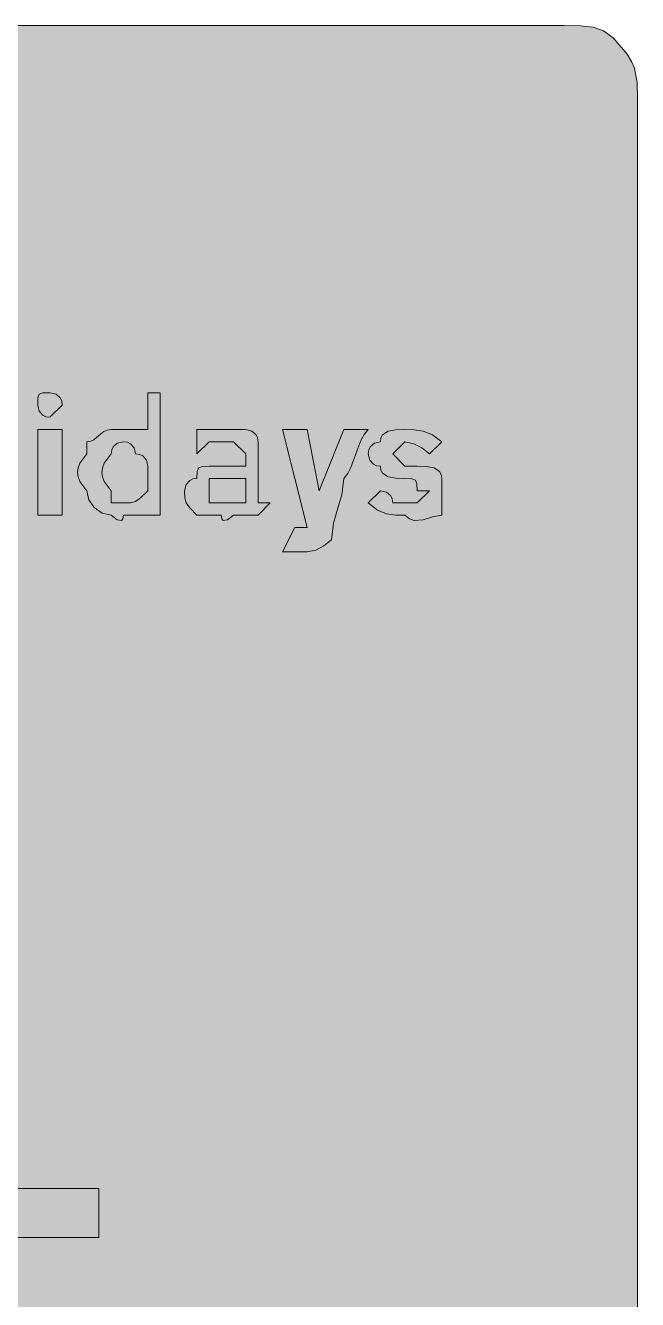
# Model space of a CAD drawing. Header units: metres. Extents: x 10 to 558, y 11 to 258.
# Drawn here: x 498.1 to 558.1, y 133.4 to 258.2 of the extents above; entities that cross this region are included whole.
import ezdxf

# ---------------------------------------------------------------- set-up
doc = ezdxf.new("R2010")
doc.units = ezdxf.units.M
doc.layers.add('FILL_FIREBRICK_C36B00', color=7, linetype='Continuous', true_color=0xc36b00)
doc.layers.add('FILL_WHITE_FFFFFF', color=7, linetype='Continuous', true_color=0xffffff)

msp = doc.modelspace()

# ---------------------------------------------------------------- hatches: boundary and pattern name
at = {"layer": 'FILL_FIREBRICK_C36B00', "true_color": 0xc36b00}
h = msp.add_hatch(color=7, dxfattribs=at)
h.dxf.hatch_style = 1
h.paths.add_polyline_path([(552.54, 258.22), (553.8, 258.09), (554.83, 257.73), (555.75, 257.04), (557.14, 255.43), (557.56, 254.72), (557.85, 254.04), (558.11, 252.65), (558.15, 251.04), (558.15, 18.24), (558.15, 14.64), (557.75, 14.59), (557.44, 14.43), (556.95, 13.89), (556.46, 13.12), (555.75, 12.24), (554.83, 11.55), (553.8, 11.19), (552.54, 11.06), (550.95, 11.04), (16.95, 11.04), (13.35, 11.04), (12.6, 11.64), (11.83, 12.05), (10.95, 12.24), (10.26, 13.85), (9.9, 15.24), (9.77, 16.63), (9.75, 18.24), (9.75, 251.04), (9.75, 254.64), (10.35, 255.39), (10.76, 256.16), (10.95, 257.04), (11.83, 257.23), (12.6, 257.64), (13.35, 258.24), (16.95, 258.24), (550.95, 258.24), (552.54, 258.22)])
at = {"layer": 'FILL_WHITE_FFFFFF', "true_color": 0xffffff}
h = msp.add_hatch(color=7, dxfattribs=at)
h.dxf.hatch_style = 1
h.paths.add_polyline_path([(500.55, 219.84), (500.15, 219.89), (499.86, 220.03), (499.5, 220.44), (499.35, 221.04), (499.37, 221.73), (499.5, 222.09), (499.86, 222.22), (500.55, 222.24), (501.15, 222.09), (501.56, 221.73), (501.7, 221.44), (501.75, 221.04), (500.55, 219.84)])
h = msp.add_hatch(color=7, dxfattribs=at)
h.dxf.hatch_style = 1
h.paths.add_polyline_path([(507.56, 209.73), (507.15, 209.79), (506.55, 210.24), (505.67, 210.45), (504.9, 210.99), (504.36, 211.76), (504.15, 212.64), (503.48, 213.54), (503.31, 213.99), (503.25, 214.44), (503.31, 214.89), (503.48, 215.34), (504.15, 216.24), (504.15, 217.44), (504.55, 217.49), (504.86, 217.63), (505.35, 218.04), (505.84, 218.45), (506.15, 218.59), (506.55, 218.64), (510.15, 218.64), (510.15, 222.24), (511.35, 222.24), (511.35, 210.24), (510.15, 210.24), (508.95, 210.24), (507.75, 210.24), (507.7, 209.9), (507.56, 209.73)])
h.paths.add_polyline_path([(508.95, 211.59), (509.44, 211.95), (510.15, 212.64), (510.15, 213.84), (510.15, 215.04), (510, 215.64), (509.64, 216.05), (509.35, 216.19), (508.95, 216.24), (508.8, 216.84), (508.44, 217.25), (508.15, 217.39), (507.75, 217.44), (507.15, 217.29), (506.74, 216.93), (506.6, 216.64), (506.55, 216.24), (505.87, 215.34), (505.71, 214.89), (505.65, 214.44), (505.71, 213.99), (505.87, 213.54), (506.55, 212.64), (506.55, 211.44), (507.75, 211.44), (508.46, 211.46), (508.95, 211.59)], flags=16)
h = msp.add_hatch(color=7, dxfattribs=at)
h.dxf.hatch_style = 1
h.paths.add_polyline_path([(499.35, 210.24), (499.35, 218.64), (501.75, 218.64), (501.75, 210.24), (499.35, 210.24)])
h = msp.add_hatch(color=7, dxfattribs=at)
h.dxf.hatch_style = 1
h.paths.add_polyline_path([(514.95, 210.24), (514.26, 210.95), (513.9, 211.44), (513.77, 211.93), (513.75, 212.64), (513.9, 213.24), (514.26, 213.65), (514.55, 213.79), (514.95, 213.84), (514.97, 214.53), (515.1, 214.89), (515.46, 215.02), (516.15, 215.04), (517.35, 215.04), (518.55, 215.04), (519.75, 215.04), (519.75, 216.24), (518.55, 217.44), (517.35, 217.44), (516.15, 217.44), (514.95, 216.24), (514.95, 217.44), (514.95, 218.64), (516.15, 218.64), (517.35, 218.64), (519.75, 218.64), (520.35, 218.49), (520.76, 218.13), (520.9, 217.84), (520.95, 217.44), (520.95, 216.24), (520.95, 215.04), (520.95, 211.44), (522.15, 211.44), (520.95, 210.24), (519.75, 210.24), (518.55, 210.24), (517.95, 209.79), (517.54, 209.73), (517.4, 209.9), (517.35, 210.24), (516.15, 210.24), (514.95, 210.24)])
h.paths.add_polyline_path([(519.75, 211.44), (519.75, 212.64), (519.75, 213.84), (518.55, 213.84), (517.35, 213.84), (516.15, 213.84), (516.15, 212.64), (516.15, 211.44), (517.35, 211.44), (518.55, 211.44), (519.75, 211.44)], flags=16)
h = msp.add_hatch(color=7, dxfattribs=at)
h.dxf.hatch_style = 1
h.paths.add_polyline_path([(523.35, 218.64), (525.75, 218.64), (526.95, 212.64), (529.35, 218.64), (531.75, 218.64), (531.35, 218.14), (531.04, 217.55), (530.55, 216.24), (530.06, 214.93), (529.75, 214.34), (529.35, 213.84), (529.16, 212.23), (528.75, 210.84), (528.34, 209.45), (528.15, 207.84), (527.4, 207.24), (526.63, 206.83), (525.75, 206.64), (524.55, 206.64), (523.35, 206.64), (524.55, 209.04), (525.75, 209.04), (523.35, 218.64)])
h = msp.add_hatch(color=7, dxfattribs=at)
h.dxf.hatch_style = 1
h.paths.add_polyline_path([(536.55, 215.04), (537.43, 215.02), (538.2, 214.89), (538.74, 214.53), (538.9, 214.24), (538.95, 213.84), (538.95, 212.64), (538.95, 210.24), (538.05, 210.07), (537.15, 209.79), (536.25, 209.73), (535.8, 209.9), (535.35, 210.24), (534.45, 210.26), (533.55, 210.39), (532.65, 210.75), (531.75, 211.44), (532.95, 212.64), (533.55, 212.49), (533.96, 212.13), (534.1, 211.84), (534.15, 211.44), (535.35, 211.44), (536.55, 211.44), (537.75, 212.64), (536.55, 212.64), (536.53, 213.33), (536.4, 213.69), (536.04, 213.82), (535.35, 213.84), (534.47, 213.86), (533.7, 213.99), (533.16, 214.35), (533, 214.64), (532.95, 215.04), (532.55, 215.09), (532.26, 215.23), (531.9, 215.64), (531.75, 216.24), (531.8, 216.64), (531.94, 216.93), (532.35, 217.29), (532.95, 217.44), (533, 217.84), (533.16, 218.13), (533.7, 218.49), (534.47, 218.62), (535.35, 218.64), (536.25, 218.62), (537.15, 218.49), (538.05, 218.13), (538.95, 217.44), (537.75, 216.24), (537, 216.84), (536.23, 217.25), (535.35, 217.44), (534.15, 216.24), (535.35, 215.04), (536.55, 215.04)])
h = msp.add_hatch(color=7, dxfattribs=at)
h.dxf.hatch_style = 1
h.paths.add_polyline_path([(76.95, 135.84), (69.75, 135.84), (62.55, 141.84), (69.75, 149.04), (76.95, 149.04), (72.15, 144.24), (505.35, 144.24), (505.35, 139.44), (72.15, 139.44), (76.95, 135.84)])

# ---------------------------------------------------------------- linework, layer by layer
at = {"layer": 'FILL_FIREBRICK_C36B00', "lineweight": 0, "true_color": 0xc36b00}
msp.add_lwpolyline([(16.95, 258.24), (550.95, 258.24), (552.54, 258.22), (553.8, 258.09), (554.83, 257.73), (555.75, 257.04), (557.14, 255.43), (557.56, 254.72), (557.85, 254.04), (558.11, 252.65), (558.15, 251.04), (558.15, 18.24), (558.15, 14.64), (557.75, 14.59), (557.44, 14.43), (556.95, 13.89), (556.46, 13.12), (555.75, 12.24), (554.83, 11.55), (553.8, 11.19), (552.54, 11.06), (550.95, 11.04), (16.95, 11.04)], dxfattribs=at)
at = {"layer": 'FILL_WHITE_FFFFFF', "lineweight": 0, "true_color": 0xffffff}
for points in [[(500.55, 219.84), (500.15, 219.89), (499.86, 220.03), (499.5, 220.44), (499.35, 221.04), (499.37, 221.73), (499.5, 222.09), (499.86, 222.22), (500.55, 222.24), (501.15, 222.09), (501.56, 221.73), (501.7, 221.44), (501.75, 221.04)], [(507.56, 209.73), (507.15, 209.79), (506.55, 210.24), (505.67, 210.45), (504.9, 210.99), (504.36, 211.76), (504.15, 212.64), (503.48, 213.54), (503.31, 213.99), (503.25, 214.44), (503.31, 214.89), (503.48, 215.34), (504.15, 216.24), (504.15, 217.44), (504.55, 217.49), (504.86, 217.63), (505.35, 218.04), (505.84, 218.45), (506.15, 218.59), (506.55, 218.64), (510.15, 218.64), (510.15, 222.24), (511.35, 222.24), (511.35, 210.24), (510.15, 210.24), (508.95, 210.24), (507.75, 210.24), (507.7, 209.9)], [(499.35, 210.24), (499.35, 218.64), (501.75, 218.64), (501.75, 210.24)], [(514.95, 210.24), (514.26, 210.95), (513.9, 211.44), (513.77, 211.93), (513.75, 212.64), (513.9, 213.24), (514.26, 213.65), (514.55, 213.79), (514.95, 213.84), (514.97, 214.53), (515.1, 214.89), (515.46, 215.02), (516.15, 215.04), (517.35, 215.04), (518.55, 215.04), (519.75, 215.04), (519.75, 216.24), (518.55, 217.44), (517.35, 217.44), (516.15, 217.44), (514.95, 216.24), (514.95, 217.44), (514.95, 218.64), (516.15, 218.64), (517.35, 218.64), (519.75, 218.64), (520.35, 218.49), (520.76, 218.13), (520.9, 217.84), (520.95, 217.44), (520.95, 216.24), (520.95, 215.04), (520.95, 211.44), (522.15, 211.44), (520.95, 210.24), (519.75, 210.24), (518.55, 210.24), (517.95, 209.79), (517.54, 209.73), (517.4, 209.9), (517.35, 210.24), (516.15, 210.24)], [(523.35, 218.64), (525.75, 218.64), (526.95, 212.64), (529.35, 218.64), (531.75, 218.64), (531.35, 218.14), (531.04, 217.55), (530.55, 216.24), (530.06, 214.93), (529.75, 214.34), (529.35, 213.84), (529.16, 212.23), (528.75, 210.84), (528.34, 209.45), (528.15, 207.84), (527.4, 207.24), (526.63, 206.83), (525.75, 206.64), (524.55, 206.64), (523.35, 206.64), (524.55, 209.04), (525.75, 209.04)], [(536.55, 215.04), (537.43, 215.02), (538.2, 214.89), (538.74, 214.53), (538.9, 214.24), (538.95, 213.84), (538.95, 212.64), (538.95, 210.24), (538.05, 210.07), (537.15, 209.79), (536.25, 209.73), (535.8, 209.9), (535.35, 210.24), (534.45, 210.26), (533.55, 210.39), (532.65, 210.75), (531.75, 211.44), (532.95, 212.64), (533.55, 212.49), (533.96, 212.13), (534.1, 211.84), (534.15, 211.44), (535.35, 211.44), (536.55, 211.44), (537.75, 212.64), (536.55, 212.64), (536.53, 213.33), (536.4, 213.69), (536.04, 213.82), (535.35, 213.84), (534.47, 213.86), (533.7, 213.99), (533.16, 214.35), (533, 214.64), (532.95, 215.04), (532.55, 215.09), (532.26, 215.23), (531.9, 215.64), (531.75, 216.24), (531.8, 216.64), (531.94, 216.93), (532.35, 217.29), (532.95, 217.44), (533, 217.84), (533.16, 218.13), (533.7, 218.49), (534.47, 218.62), (535.35, 218.64), (536.25, 218.62), (537.15, 218.49), (538.05, 218.13), (538.95, 217.44), (537.75, 216.24), (537, 216.84), (536.23, 217.25), (535.35, 217.44), (534.15, 216.24), (535.35, 215.04)], [(508.95, 211.59), (509.44, 211.95), (510.15, 212.64), (510.15, 213.84), (510.15, 215.04), (510, 215.64), (509.64, 216.05), (509.35, 216.19), (508.95, 216.24), (508.8, 216.84), (508.44, 217.25), (508.15, 217.39), (507.75, 217.44), (507.15, 217.29), (506.74, 216.93), (506.6, 216.64), (506.55, 216.24), (505.87, 215.34), (505.71, 214.89), (505.65, 214.44), (505.71, 213.99), (505.87, 213.54), (506.55, 212.64), (506.55, 211.44), (507.75, 211.44), (508.46, 211.46)], [(519.75, 211.44), (519.75, 212.64), (519.75, 213.84), (518.55, 213.84), (517.35, 213.84), (516.15, 213.84), (516.15, 212.64), (516.15, 211.44), (517.35, 211.44), (518.55, 211.44)], [(76.95, 135.84), (69.75, 135.84), (62.55, 141.84), (69.75, 149.04), (76.95, 149.04), (72.15, 144.24), (505.35, 144.24), (505.35, 139.44), (72.15, 139.44)]]:
    msp.add_lwpolyline(points, close=True, dxfattribs=at)

doc.saveas('drawing.dxf')
